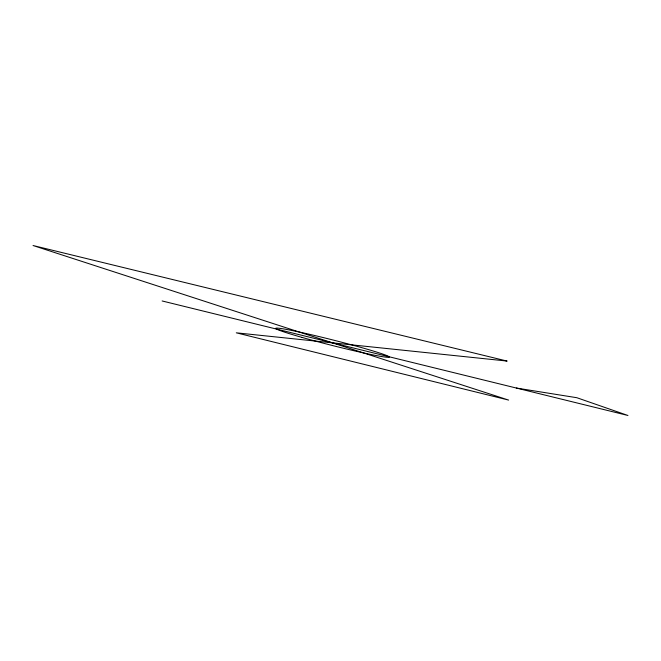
<?xml version="1.0" encoding="UTF-8"?>
<svg xmlns="http://www.w3.org/2000/svg" width="661" height="661" viewBox="0 0 661 661"><rect width="100%" height="100%" fill="white"/><g stroke="black" fill="none" stroke-linecap="round" stroke-linejoin="round"><path stroke-width="0.99" d="M516.324 388.04L576.838 397.715L627.95 415.48L162.127 300.962M506.962 361.046L236.291 332.822L508.631 400.087L33.05 245.52L506.962 361.046M302.094 337.424A58.697 2.751 14.2 0 0 389.321 357.196A58.697 2.751 14.2 0 0 305.96 333.499A58.697 2.751 14.2 0 0 302.094 337.424"/></g></svg>
